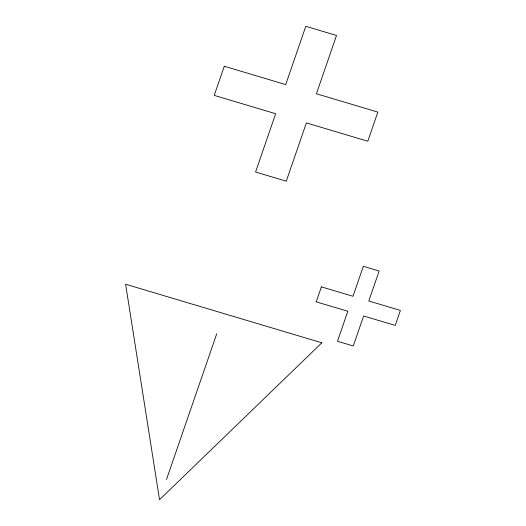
<?xml version="1.0" encoding="UTF-8"?>
<svg xmlns="http://www.w3.org/2000/svg" width="526" height="526" viewBox="0 0 526 526"><rect width="100%" height="100%" fill="white"/><g stroke="black" fill="none" stroke-linecap="round" stroke-linejoin="round"><path stroke-width="0.79" d="M166.505 479.462L216.745 333.747M224.28 66.243L214.233 95.39L275.657 113.728L255.564 172.015L286.275 181.187L306.375 122.9L367.799 141.238L377.846 112.097L316.422 93.759L336.515 35.472L305.803 26.3L285.71 84.587L224.28 66.243M321.399 286.848L316.231 301.839L347.824 311.267L337.488 341.249L353.288 345.97L363.624 315.988L395.223 325.423L400.391 310.432L368.792 300.997L379.128 271.015L363.334 266.301L352.992 296.276L321.399 286.848M321.827 342.807L159.529 499.7L125.609 284.218L321.827 342.807"/></g></svg>
